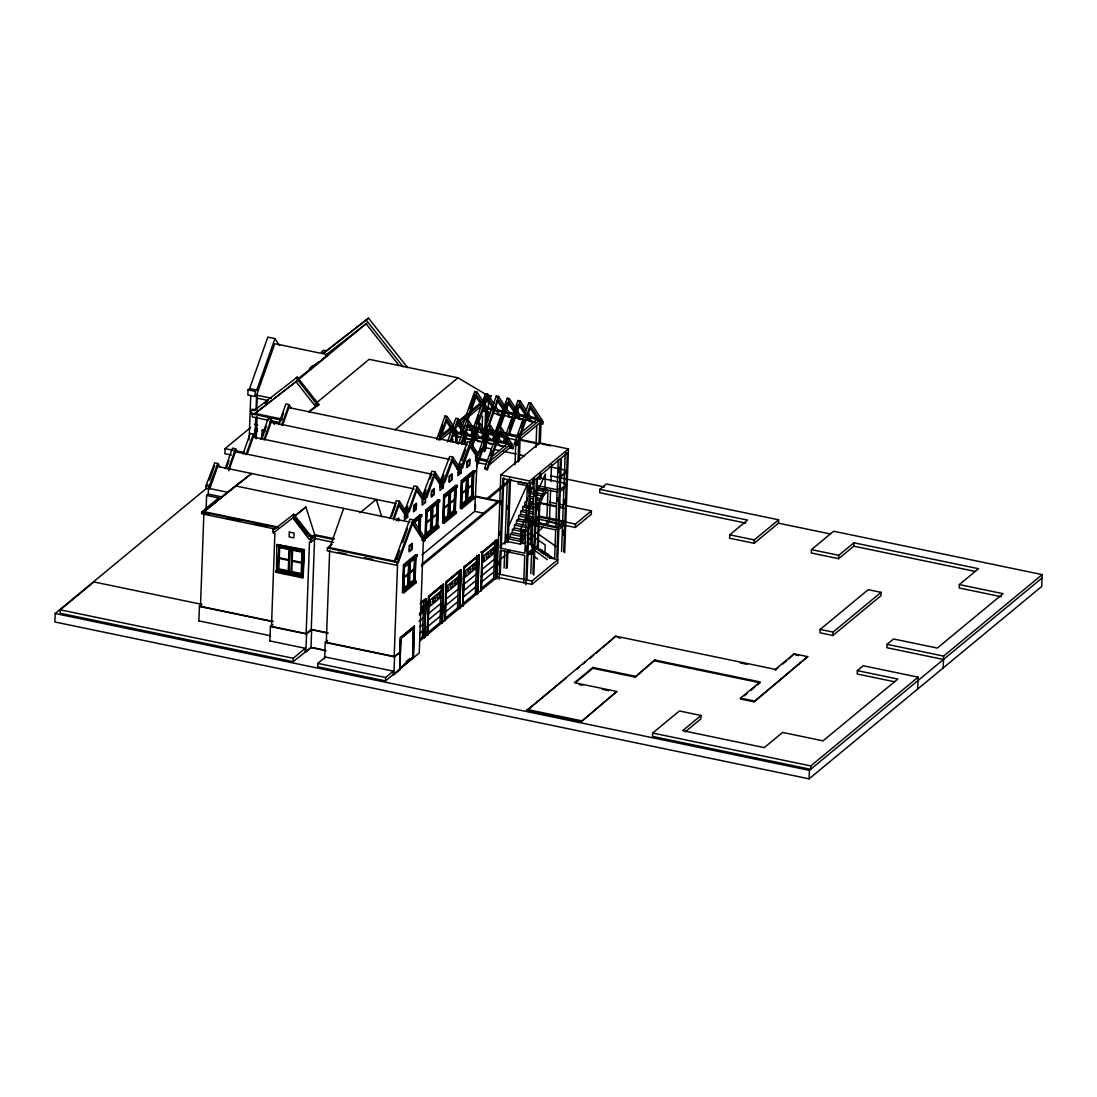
<?xml version="1.0" encoding="UTF-8"?>
<svg xmlns="http://www.w3.org/2000/svg" width="1097" height="1097" viewBox="0 0 1097 1097"><rect width="100%" height="100%" fill="white"/><g stroke="black" fill="none" stroke-linecap="round" stroke-linejoin="round"><path stroke-width="1.5" d="M206.305 488.522L55.165 613.511L54.85 621.972L809.092 778.843L1041.711 586.456L1042.15 574.609L833.679 531.25L811.451 549.624L811.327 553.011L838.615 558.688L853.768 546.169L853.891 542.782L978.524 568.699L959.313 584.591L959.189 587.978L1001.328 596.741M200.957 604.2L93.972 581.958L60.266 609.836L60.143 613.223L293.077 661.669L311.329 647.326L305.885 651.837L305.158 651.687L305.281 648.3L269.876 640.936M206.126 508.967L206.634 495.446L218.591 497.942L201.683 511.915L201.615 513.739L274.415 528.877M198.886 621.025L199.421 606.449L201.903 604.392M203.891 513.478L200.477 606.326L273.276 621.478M217.686 466.458L209.856 488.59L205.948 488.59L206.058 485.614L214.683 462.838L217.796 463.483L220.291 467.295M206.634 495.446L208.265 494.089L208.485 488.302L227.723 492.306L251.515 473.493L203.96 511.655L278.405 527.136M209.074 489.235L209.184 486.273L217.796 463.483M218.591 497.942L218.522 499.752L212.023 505.141M250.623 427.501L225.063 448.632L224.871 453.719L231.385 455.049M279.543 345.528L274.99 338.589L267.846 337.094L249.622 388.557L248.045 389.86L247.853 394.961L255.011 396.456L257.247 394.605L256.684 409.935M249.129 439.966L250.747 395.647M281.531 420.069L251.186 413.747L251.323 410.045L252.406 409.154L255.162 409.716L254.079 410.621L251.323 410.045M252.379 414.008L252.269 416.901L268.477 420.274M255.011 396.456L255.19 391.355L256.78 390.038L274.99 338.589M255.752 417.875L255.094 436.044L256.437 416.75M256.054 409.606L256.588 395.139L274.812 343.69L328.318 354.825L298.027 378.767M256.273 438.69L257.068 416.819M262.252 437.95L262.553 429.791L262.156 436.345M306.488 534.952L292.926 517.784L274.497 532.086L272.934 531.771L273.043 528.795L275.772 528.151L273.043 528.795M274.497 532.086L273.386 531.387L273.318 533.211L274.881 533.526L271.48 626.387L306.145 633.6L311.246 629.363L314.62 537.557M269.876 641.087L270.411 626.51L272.975 624.399M304.157 551.16L303.238 575.994L275.882 570.81L275.827 572.277L302.69 577.858L304.376 549.556L276.855 544.523L276.801 545.977L304.157 551.16L278.871 545.895M276.499 571.729L276.801 545.977M277.939 569.59L278.953 546.635L289.814 548.884L288.977 571.715L277.939 569.59L278.953 546.635M288.813 571.852L289.814 548.884M290.897 572.277L291.898 549.323L302.758 551.585L301.922 574.403L290.897 572.277L301.922 574.403M293.077 661.669L293.214 658.282L305.281 648.3M301.757 574.54L302.758 551.585M302.69 577.858L303.238 575.994M303.663 551.572L304.376 549.556M306.145 633.6L309.505 541.781L311.068 542.11L315.346 538.558L315.456 535.706L333.584 539.477M305.885 651.837L306.543 634.025L311.658 629.801L328.14 633.23M292.926 517.784L309.148 539.299L310.712 539.628L310.821 536.652L311.987 535.693L310.424 535.363L293.735 514.232L274.607 529.124M311.068 542.11L311.164 539.244M311.987 535.693L311.877 538.654L310.314 538.339M311.658 629.801L311 647.614L325.836 650.699M317.76 663.383L317.636 666.77L385.513 680.88L393.192 674.545L393.316 671.158L325.439 657.034L317.76 663.383L385.637 677.507L393.316 671.158M332.158 544.071L327.427 547.979L327.317 550.845L396.757 565.284L397.539 564.64L394.18 656.459L326.303 642.335L329.662 550.516M324.643 658.653L325.233 642.458L327.605 640.497M385.513 680.88L385.637 677.507M395.112 562.062L395.222 559.086L409.908 519.183L413.034 519.827L424.827 537.832L424.717 540.807L421.605 540.163M396.757 565.284L396.867 562.418M398.622 521.061L398.732 517.949L396.867 519.498M393.192 674.545L393.919 674.696L394.577 656.884L400.446 652.029L394.18 656.459M327.427 547.979L398.238 562.706L398.348 559.744L413.034 519.827M398.773 505.21L404.601 514.095L404.382 519.882L407.659 517.167L407.878 511.38M399.637 653.881L400.24 637.576L414.419 626.222L413.281 657.199M399.884 657.213L400.597 637.645L414.419 626.222M405.492 508.665L405.383 511.641L409.25 511.668L417.079 489.536L423.744 499.683L424.443 499.094L424.553 496.132L423.853 496.708L417.189 486.561L414.076 485.916L405.492 508.665L409.359 508.693L417.189 486.561M393.919 674.696L399.788 669.842L400.775 638.385L413.432 627.923L412.705 657.679M416.161 581.259L416.106 582.726L403.915 592.805L402.448 592.503L403.477 564.749L415.667 554.657L417.121 554.959L417.066 556.426L404.875 566.505L403.792 566.285L402.873 591.118L403.97 591.352L416.161 581.259L415.064 581.04L402.873 591.118M400.048 668.155L400.775 638.385M409.016 562.432L408.537 585.332L403.614 589.418L404.08 566.518L407.782 563.46M403.614 589.418L404.45 566.587L409.373 562.514M403.915 592.805L403.97 591.352M404.875 566.505L404.93 565.051L417.121 554.959M403.751 510.105L406.864 510.763L406.754 513.725L404.601 514.095M408.495 512.285L408.605 509.31M403.243 589.336L408.18 585.25L408.948 564.064M409.483 584.55L410.319 561.733L415.256 557.646L414.419 580.464L409.483 584.55L409.359 577.954M409.538 573.059L409.949 561.65L414.885 557.578L414.049 580.395L409.112 584.468M415.667 554.657L414.652 582.425L416.106 582.726M413.432 627.923L412.719 657.857M415.064 581.04L415.982 556.193L417.066 556.426M414.063 626.14L413.459 657.61L412.925 657.13L400.391 668.046M418.766 528.713L419.136 518.511M419.081 528.905L419.493 517.496L419.383 530.605M419.616 532.539L420.274 514.575L421.728 514.877L421.673 516.344L414.364 522.391M419.986 532.676L420.59 516.111L421.673 516.344M423.154 496.941L423.264 493.979L431.848 471.216L434.961 471.875L441.611 482.022L442.324 481.432L439.211 480.788M416.545 490.51L422.359 499.396L422.153 505.182L425.43 502.481L425.636 496.68L424.896 497.311L427.021 496.968L434.851 474.836L433.48 474.548L440.13 484.696L439.924 490.496L443.284 487.712L443.503 481.912L442.749 482.543L444.875 482.2L452.704 460.068L459.369 470.215L460.068 469.639L460.178 466.664L459.478 467.253L452.814 457.106L449.701 456.448L441.117 479.211L441.008 482.173M426.267 497.585L426.376 494.624L434.961 471.875M426.952 512.038L439.636 501.48L439.691 500.026L438.238 499.725L426.047 509.803L425.033 537.571L426.486 537.873L438.677 527.78L438.731 526.327L437.648 526.094L425.444 536.186L426.541 536.406L438.731 526.327M425.444 536.186L426.363 511.339L427.446 511.572L427.501 510.105L439.691 500.026M422.496 536.543L425.622 537.187L424.717 540.807L412.925 522.803L398.238 562.706M425.814 534.39L426.651 511.572L431.587 507.5L431.121 530.386L425.814 534.39L430.751 530.317L431.587 507.5M419.726 639.345L422.345 637.192L423.689 600.703M426.185 534.472L427.021 511.655L431.957 507.568M426.486 537.873L426.541 536.406M424.018 637.535L425.417 599.456L420.178 603.789M424.224 637.371L426.143 598.77L424.525 637.645L425.91 599.565L420.686 603.899M431.217 508.514L430.847 518.716L426.582 522.241M442.173 623.041L443.284 584.07L428.502 596.288L427.09 634.998L427.789 634.944L429.188 596.864L443.572 584.975L442.173 623.041L439.993 622.589L426.925 633.408M427.282 634.834L428.68 596.768L443.065 584.866L441.666 622.931M427.583 635.108L429.009 596.398L443.791 584.166M437.826 502.714L432.533 506.718L437.826 502.714L436.99 525.532L432.053 529.618L432.41 509.968M432.053 529.618L432.89 506.787M437.1 503.646L436.729 513.862L432.465 517.386M431.697 529.536L436.62 525.449L437.456 502.632M438.238 499.725L437.223 527.479L438.677 527.78M437.648 526.094L438.553 501.26L439.636 501.48M442.324 481.432L442.214 484.408L440.13 484.696L440.843 484.12M444.6 497.448L457.284 486.903L457.339 485.436L455.872 485.135L443.682 495.227L442.667 522.981L444.12 523.283L456.311 513.19L456.366 511.737L455.282 511.504L443.078 521.596L444.175 521.815L456.366 511.737M444.12 482.817L444.23 479.855L452.814 457.106M443.078 521.596L443.997 496.763L445.08 496.982L445.135 495.529L457.339 485.436M443.449 519.813L444.285 496.996L449.222 492.91L448.755 515.809L443.449 519.813L448.385 515.727L449.222 492.91M439.993 622.589L441.337 586.1M443.819 519.882L444.655 497.064L449.592 492.978M444.12 523.283L444.175 521.815M443.284 584.07L442.365 622.877M448.865 493.924L448.481 504.126L444.216 507.664M444.436 618.927L457.504 608.108L459.876 608.396L460.795 569.59L446.013 581.808L444.6 620.518L445.3 620.463L446.191 582.274L460.575 570.385L459.177 608.451M445.094 620.628L446.52 581.917L461.302 569.686M449.331 514.946L454.268 510.873L455.461 488.124L454.624 510.941L449.701 515.028L449.989 497.023M449.701 515.028L450.538 492.21L455.461 488.124M452.759 442.256L452.883 438.91M455.2 430.353L455.296 427.487M455.653 442.859L455.995 433.329L457.312 432.245L463.085 433.438M454.734 489.07L454.364 499.272L450.099 502.796M456.901 443.449L457.147 436.757M454.912 511.257L455.762 488.398M455.282 511.504L456.187 486.67L457.284 486.903M477.949 451.978L477.126 455.529L470.476 445.368L462.646 467.514L458.779 467.487L458.889 464.511L467.473 441.762L470.586 442.406L477.236 452.554L477.949 451.978L474.836 451.32M466.499 479.348L466.129 489.55L461.864 493.074L462.235 482.872L474.919 472.313L474.974 470.86L473.52 470.558L461.316 480.637L460.301 508.391L461.755 508.693L473.945 498.614L474 497.147L472.917 496.927L460.726 507.006L461.81 507.239L474 497.147M461.892 468.131L462.002 465.155L487.685 394.166L485.518 393.713L473.232 428.406M460.726 507.006L461.631 482.173L462.715 482.406L462.769 480.939L474.974 470.86M461.083 505.223L466.019 501.137L466.856 478.319L466.39 501.219L461.083 505.223L461.919 482.406L464.388 480.363M457.504 608.108L458.848 571.619M461.453 505.306L462.29 482.474L467.226 478.402M461.755 508.693L461.81 507.239M464.086 444.134L464.333 437.497M460.795 569.59L459.876 608.396M465.334 444.71L465.635 436.414M465.759 433.082L465.882 429.763M459.684 608.561L461.083 570.495L446.698 582.384M463.853 567.053L462.934 605.873L464.538 567.629L478.923 555.726L477.73 593.642L479.142 554.931L463.853 567.053L479.142 554.931M462.632 605.599L464.031 567.519L478.415 555.63L477.017 593.696M462.934 605.873L464.36 567.163M472.738 473.465L472.272 496.365L467.336 500.438L467.5 485.697M468.104 478.004L467.733 488.206L471.998 484.682L472.368 474.48M467.336 500.438L468.172 477.62L473.109 473.534M466.965 500.369L471.902 496.283L472.67 475.097M472.56 496.68L473.451 472.19M472.917 496.927L473.822 472.094M421.947 554.931L474.658 511.353L477.181 459.67L475.55 461.028L475.755 455.241L469.941 446.356M475.371 509.186L475.55 504.318M462.276 604.173L475.344 593.354L476.742 555.288M482.159 426.047L482.529 416.024M477.222 593.532L478.635 554.835M484.49 441.693L484.12 451.717L485.436 450.634L485.738 442.283M484.915 429.997L485.697 408.77L487.013 407.673L491.346 408.578M486.3 427.24L486.903 410.525L484.024 409.921L482.707 411.005M480.527 589.075L493.609 578.256L495.981 578.544L496.9 539.738L482.118 551.956L480.692 590.666L481.391 590.597L482.282 552.422L496.667 540.533L495.282 578.599M486.41 441.282L486.177 447.782L491.182 448.824M481.199 590.776L482.611 552.065L497.394 539.834M487.808 420.7L488.124 412.184M488.247 408.77L488.563 400.254M487.617 395.153L490.976 395.839L490.181 398.869M489.207 461.919L489.084 465.018L511.367 446.356L511.463 443.503L489.207 461.919L476.071 459.19M490.4 463.935L490.51 460.836M493.609 578.256L494.939 541.767M496.9 539.738L495.981 578.544M495.775 578.709L497.174 540.643L494.994 540.19M496.968 578.791L500.781 475.001L539.573 442.914L568.465 448.92L564.653 552.71M498.436 564.694L498.559 561.349M499.533 535.007L499.656 531.62M500.643 504.51L500.767 501.123M499.135 579.243L500.205 550.324L524.75 555.425L523.749 582.644M500.273 548.13L502.824 478.662L503.811 477.853L501.26 547.321L500.273 548.13L524.832 553.245L527.383 483.777L528.343 482.982M500.301 573.512L501.164 550.077M504.099 567.958L504.73 550.913M504.977 544.098L507.349 479.334M506.087 539.875L506.266 534.76M507.212 509.2L507.335 505.786M510.05 447.439L510.16 444.587L455.995 433.329M506.266 568.438L506.896 551.421M500.287 545.895L505.018 541.973L507.225 542.425L509.584 478.045M507.239 567.985L507.856 550.625M507.225 542.425L508.199 541.616L510.448 480.5M510.256 537.091L522.515 539.642L520.513 541.356L508.158 538.764L510.256 537.091L510.366 534.17L512.326 532.539L512.436 529.618L514.397 527.986L514.507 525.065L516.481 523.447L516.591 520.513L518.552 518.895L518.662 515.974L520.622 514.342L520.732 511.421L522.693 509.79L522.803 506.869L524.777 505.251L524.887 502.33L526.848 500.698L526.958 497.777M514.987 464.758L515.905 439.856L499.368 436.414M518.003 462.043L518.908 437.36L541.164 418.944L540.273 443.517M519.306 460.959L520.211 436.263L502.44 432.575M508.144 541.63L520.444 544.181L521.034 528.11L527.287 514.205M522.295 539.587L522.405 536.666M525.861 534.883L522.309 542.645L522.885 529.412L525.682 531.346M510.366 534.17L522.625 536.707L524.585 535.089L524.695 532.168L512.436 529.618M525.861 550.749L526.039 545.662M526.917 521.953L527.095 516.865M528.027 491.456L528.219 486.369M525.861 584.797L529.659 481.007L568.465 448.92M528.74 525.984L528.836 523.063L530.811 521.445L530.921 518.524L532.881 516.893L529.824 516.262M526.999 578.901L527.876 555.082M545.346 488.947L543.358 491.223L543.248 494.157L541.287 495.775L529.028 493.225L530.989 491.607L531.099 488.686L533.101 486.396M530.386 545.154L531.126 524.75L532.114 523.927L531.373 544.345M532.785 479.718L532.456 484.709L533.581 483.832L533.704 480.513M530.783 573.539L531.661 549.72M533.896 547.979L527.959 552.902L530.509 483.434L536.447 478.511L533.896 547.979L531.743 547.526L534.28 478.059M535.939 447.343L536.748 425.609M532.456 554.04L532.58 550.639M533.526 524.695L533.718 519.608M534.582 495.885L534.774 490.798M635.204 676.246L592.887 667.456L574.471 682.691L616.788 691.494L581.341 721.62L527.04 710.321L615.719 636.164L775.305 669.362L794.118 653.798L807.694 656.623L754.037 701.819L740.461 698.995L740.489 698.145L760.098 681.936L654.813 660.037L635.177 677.096L592.86 668.292L575.747 682.444M420.096 640.771L497.037 577.145L531.88 584.399L532.004 581.012L557.838 559.648L549.707 557.962M532.95 573.978L533.828 550.173L527.849 555.109M534.788 541.822L535.13 531.757L556.069 546.525M533.841 575.075L537.434 477.702L560.471 458.642L556.851 557.495M538.956 444.6L539.861 420.028L505.539 412.897M541.287 495.775L541.178 498.696L539.217 500.328L539.107 503.249L537.146 504.881L537.036 507.801L524.777 505.251M537.379 546.347L538.888 505.031M538.298 477.689L537.324 478.498L539.847 479.019L540.026 474.041M538.298 547.225L538.901 525.998M539.176 523.42L539.354 518.319L534.623 522.007M539.203 517.811L539.93 502.687L556.124 506.019M539.847 479.019L540.835 478.21L541.013 473.397M535.322 547.06L538.38 547.691L538.284 550.625L540.245 548.994L540.135 551.914L542.11 550.283L539.038 549.652M542.11 550.283L542 553.203L543.961 551.585L540.903 550.941M544.976 487.109L545.36 474.055L535.624 495.679M543.961 551.585L543.851 554.506L545.826 552.874L541.232 551.928M544.907 553.162L545.209 544.948L535.446 538.147M539.244 522.899L546.717 524.462L546.841 521.034M546.964 517.757L547.924 491.525L542.206 496.242M545.826 552.874L545.716 555.795L547.677 554.177L543.084 553.217M547.677 554.177L547.581 557.098L549.542 555.466L546.484 554.835M549.405 522.227L550.598 490.002M550.9 481.556L551.517 464.675M549.542 555.466L549.432 558.387L551.407 556.769L548.335 556.124M554.643 558.14L555.685 529.851L556.673 529.042M555.768 527.657L556.741 526.848L532.196 521.733L531.209 522.556L555.768 527.657L557.07 491.936L558.058 491.127M537.256 485.614L557.153 489.756L558.25 459.849M557.687 501.329L557.811 497.928M558.743 472.327L558.922 467.349M557.77 558.4L558.839 529.494L564.736 524.613L563.735 551.818M557.838 559.648L557.715 563.035L531.88 584.399M561.568 551.558L562.569 524.16M562.651 521.966L563.899 487.946M565.188 452.499L567.355 452.951L566.203 484.504L564.036 484.051L565.133 454.158M563.118 535.254L563.296 530.153M564.242 504.524L564.42 499.752M565.38 473.602L565.504 470.092L549.378 466.746M564.818 522.419L566.121 486.698L560.224 491.579L558.908 527.3L564.818 522.419L559.415 521.294M565.599 525.449L575.322 527.465L575.445 524.078L591.406 510.873L566.244 505.635M581.341 721.62L616.788 691.494M591.406 510.873L591.283 514.26L575.322 527.465M592.86 668.292L592.887 667.456M599.812 489.344L747.564 520.074L729.724 534.815L729.601 538.202L754.16 543.303L778.486 523.187L778.609 519.8L606.326 483.969L599.812 489.344L599.689 492.731L745.782 523.104M615.719 636.164L602.651 647.792M635.177 677.096L654.813 660.037M685.159 731.877L700.887 718.864L701.01 715.477L679.358 710.966L652.674 733.029L652.55 736.416L810.683 769.312L810.806 765.925L918.134 677.164L863.257 665.756L857.36 670.624L857.237 674.011L894.439 681.758M754.16 543.303L754.283 539.93L778.609 519.8M754.037 701.819L807.694 656.623M794.118 653.798L789.072 658.79M809.092 778.843L809.408 770.368L1042.027 577.996M820.172 629.417L820.035 632.804L832.897 635.478L880.96 595.74L881.083 592.353L868.221 589.679L820.172 629.417L833.021 632.091L881.083 592.353M832.897 635.478L833.021 632.091M838.615 558.688L838.739 555.301L853.891 542.782M959.313 584.591L1003.069 593.683L937.304 648.066L893.548 638.975L887.062 644.337L886.938 647.724L943.489 659.489M917.709 689.012L918.134 677.164M943.173 667.95L943.612 656.102L1042.15 574.609M209.541 480.033L214.573 465.8M225.173 468.693L232.454 448.138L235.567 448.796L238.063 452.595M226.188 468.501L228.985 460.603M228.286 469.338L235.567 448.796M228.738 470.736L235.457 451.758M242.944 454.007L250.226 433.452L253.338 434.097L255.834 437.909M246.057 454.652L253.338 434.097M247.072 454.46L253.229 437.059M260.798 439.239L268.079 418.684L271.192 419.328L274.524 424.402M262.375 437.456L266.283 426.39M263.924 439.883L271.192 419.328M264.925 439.691L271.082 422.29M278.569 424.539L285.851 403.984L288.964 404.628L291.459 408.441M280.695 421.179L283.492 413.281M281.682 425.183L288.964 404.628M282.697 424.992L288.854 407.604M343.676 508.391L329.772 547.664L395.907 561.417M390.148 518.003L396.305 500.602L399.431 501.26L406.082 511.408L406.864 510.763M391.725 516.221L395.633 505.155M393.275 518.648L399.431 501.26M393.713 520.033L399.322 504.222L405.972 514.37M406.137 511.01L407.81 506.279M436.606 439.678L444.984 416.024L447.151 416.476L453.308 425.869M438.814 436.222L442.667 425.334M438.773 440.13L447.151 416.476M397.018 558.277L399.802 550.42M402.572 542.562L407.577 528.439M439.883 439.787L447.041 419.575L452.43 427.803M424.457 494.747L426.143 490.002M430.051 478.936L431.738 474.192M447.439 441.926L455.817 418.272L457.984 418.725L464.141 428.132M451.841 432.259L453.5 427.597M450.168 440.802L457.984 418.725M450.716 442.036L457.86 421.824L466.856 435.536M442.31 479.979L443.997 475.234M460.809 433.425L460.164 432.451L461.288 429.297M462.399 426.143L465.197 418.259M466.307 415.105L474.686 391.464L476.852 391.903L487.411 408.029M469.612 408.55L474.576 394.563M458.272 444.175L476.852 391.903M467.377 421.44L476.742 395.002L488.426 412.842L486.259 412.39M461.001 443.051L468.817 420.974L466.65 420.521L467.281 421.495M461.535 444.285L468.693 424.073L474.096 432.3M461.768 460.534L465.677 449.468M471.641 435.687L470.997 434.714L472.121 431.56M476.043 423.25L478.799 415.475M482.653 404.587L485.395 396.812M471.861 441.433L476.811 427.432M478.21 423.689L487.562 397.265L499.258 415.091L497.092 414.639M471.833 445.3L479.65 423.223L477.483 422.784L478.114 423.757M472.368 446.548L479.526 426.322L488.522 440.048M482.474 437.936L481.83 436.963L496.351 395.962L498.518 396.415L509.077 412.527M476.029 459.725L498.518 396.415M479.389 453.006L481.035 448.344M483.791 440.569L487.644 429.681M476.523 464.909L490.469 425.485L488.302 425.033L488.947 426.006L498.395 399.514L503.797 407.741M476.592 467.459L490.359 428.584L499.354 442.297M493.307 440.185L492.663 439.211L507.184 398.211L509.351 398.664L519.909 414.789M496.05 432.41L506.512 402.873M514.63 409.99L509.227 401.763L499.875 428.2L499.135 427.282L501.302 427.734L513.629 446.534L512.875 448.659L501.192 430.833L487.425 469.708L485.258 469.255L484.627 468.282L509.351 398.664M490.222 455.269L491.867 450.593M496.818 436.606L498.477 431.944M487.425 469.708L486.794 468.734L501.302 427.734M504.126 442.448L503.496 441.474L518.003 400.474L520.17 400.912L526.341 410.319M509.09 428.447L512.943 417.559M514.589 412.897L517.345 405.122M507.335 437.182L520.17 400.912M507.952 438.224L506.293 442.886L503.496 441.474M509.049 435.111L520.06 404.011L531.743 421.851L529.577 421.399L518.799 404.944M542.576 424.1L530.893 406.274L517.126 445.149L514.959 444.696L514.328 443.723L528.836 402.722L531.003 403.175L543.33 421.975L542.576 424.1L540.41 423.648M514.959 444.696L516.07 441.584M521.02 427.583L523.776 419.808M517.126 445.149L516.495 444.175L531.003 403.175M539.916 503.262L555.973 506.636M527.534 483.846L508.939 525.573M529.371 509.584L533.54 500.314M527.945 530.276L533.485 518.003M535.555 513.41L546.621 488.851M520.444 544.181L522.309 542.645M326.426 350.779L323.684 350.204L321.394 352.096L324.136 352.672L368.523 318.157L407.59 367.66M251.186 413.747L252.269 412.856M265.09 403.49L267.627 401.392M297.246 377.107L296.163 377.999L317.883 405.52L318.966 404.628L297.246 377.107L254.079 410.621M324.136 352.672L368.523 318.157M255.025 413.432L253.942 414.323L297.068 380.851L254.984 413.459L282.203 419.123M310.396 367.632L312.878 365.589M298.411 379.74L367.056 322.971M254.518 430.545L257.109 428.406M254.669 431.903L257.26 429.777M254.614 433.37L257.205 431.231M205.948 488.59L206.743 487.932M314.359 401.049L315.442 400.158M296.025 381.715L314.222 404.766L315.264 403.902L316.594 405.602L308.71 411.718M316.608 402.777L369.154 359.322L457.984 377.807L488.714 396.099M309.162 411.828L318.966 404.628M203.96 511.655L235.649 485.793M206.826 509.433L209.417 507.28M395.208 429.722L457.984 377.807M293.735 514.232L292.57 515.192L309.258 536.323L310.821 536.652M294.86 516.18L305.898 507.047L314.729 534.692L334.366 538.778M291.898 549.323L302.594 551.722M309.258 536.323L310.424 535.363M311.425 537.42L314.729 534.692M310.712 539.628L315.456 535.706M440.583 435.907L450.99 427.295M458.793 420.85L467.898 413.322M470.503 411.169L484.805 399.335M439.678 438.265L452.828 427.391M459.41 421.947L481.761 403.463M488.343 398.019L490.976 395.839M440.747 439.746L452.458 430.065M455.049 427.912L482.378 405.328M484.97 403.175L488.878 399.952M453.006 435.578L454.323 434.494L457.202 435.084L455.899 436.167M360.022 512.848L376.257 499.423L381.838 516.934M455.036 434.631L453.733 435.728L460.85 437.209M484.737 410.072L483.434 411.156L490.551 412.637M485.601 411.608L486.903 410.525M458.779 467.487L459.52 466.856M396.223 520.705L398.389 518.908M458.697 469.351L457.778 475.728L461.055 473.013L461.261 467.226L460.521 467.843M475.412 456.681L478.031 454.515M412.952 520.636L420.274 514.575M413.199 521.939L421.728 514.877M491.552 456.983L507.267 443.983M517.331 435.674L536.968 419.424M415.708 520.156L420.59 516.111M430.01 508.322L433.672 505.292M445.217 495.748L452.526 489.701M468.954 476.125L471.395 474.11M415.79 520.554L419.493 517.496M452.636 490.085L450.538 492.21M471.504 474.48L468.172 477.62M414.927 521.651L419.863 517.565M541.068 421.783L518.785 440.459M426.555 522.981L430.819 519.457L430.435 529.851L426.171 533.375M432.437 518.127L436.702 514.603L436.318 524.983L432.053 528.521M444.189 508.405L448.454 504.881L448.083 515.261L443.819 518.785M450.072 503.537L454.336 500.013L453.952 510.407L449.688 513.931M424.827 537.832L425.622 537.187M403.792 566.285L407.44 563.255M487.013 498.518L507.637 481.473M404.382 566.984L408.646 563.447L408.276 573.662L404.011 577.187M410.264 562.117L414.529 558.592L414.159 568.795L409.894 572.319M488.467 498.82L511.668 479.636M403.984 577.927L408.249 574.403L407.865 584.783L403.6 588.321M409.867 573.059L414.131 569.535L413.747 579.929L409.483 583.453M421.865 564.16L497.723 501.425L475.193 496.735M421.344 566.079L499.821 501.178L475.837 496.201M567.355 452.951L561.458 457.833L560.306 489.385L566.203 484.504M402.448 592.503L406.109 589.473M560.896 475.906L560.773 476.605L566.696 470.997M560.786 476.235L566.683 471.353M560.773 476.605L566.669 471.724M557.153 489.756L558.14 488.933M564.036 484.051L565.024 483.242L540.835 478.21M420.713 602.733L425.636 598.66M421.207 602.843L426.143 598.77M497.174 540.643L482.79 552.531L480.609 552.079M420.891 607.628L423.511 605.462M428.077 601.677L441.159 590.858M445.588 587.197L458.669 576.378M463.441 572.442L476.509 561.623M481.693 557.345L494.774 546.525M420.521 609.685L422.304 608.204L422.194 611.015L419.534 613.223M428.008 603.487L430.682 601.279L430.573 604.09L428.79 605.558M445.519 589.007L448.193 586.799L448.083 589.61L446.301 591.077M463.359 574.252L466.033 572.044L465.937 574.855L463.263 577.063M482.502 558.428L484.284 556.947L484.188 559.758L482.406 561.225M419.356 615.047L423.277 611.811M427.844 608.026L440.925 597.207M445.355 593.546L458.436 582.726M463.208 578.791L476.276 567.972M482.762 562.61L494.541 552.874M419.123 621.396L423.044 618.146M428.927 613.292L440.692 603.556M446.438 598.811L458.203 589.075M462.975 585.126L476.043 574.321M482.529 568.959L494.308 559.223M400.926 638.619L413.788 628.005M501.302 558.592L505.168 555.384M507.76 553.245L510.338 551.105M420.192 626.661L422.811 624.495M427.391 620.71L440.459 609.905M444.888 606.23L457.97 595.424M464.045 590.392L475.81 580.656M480.993 576.378L494.075 565.572M523.118 543.824L525.71 541.685M538.723 530.921L543.289 527.136M546.717 524.462L549.419 522.076L560.745 524.435M534.39 534.829L528.452 539.669M419.959 633.01L422.578 630.844M427.158 627.059L440.226 616.24M444.669 612.579L457.737 601.759M462.509 597.824L475.577 587.005M480.76 582.726L493.842 571.907M531.743 547.526L532.703 546.731M559.113 524.887L563.625 521.157L539.436 516.125L535.953 518.854M534.554 548.034L536.529 546.402L536.419 549.323L538.38 547.691M406.137 661.601L409.839 658.543M399.459 668.635L413.473 657.24M413.459 657.61L399.651 668.676M394.358 673.572L419.219 653.003L423.346 540.519L411.553 522.515M527.04 710.321L566.148 677.973M576.583 669.362L579.189 667.195M583.097 663.959L585.702 661.806M589.61 658.57L593.532 655.334M596.137 653.181L600.045 649.945M701.01 715.477L682.663 730.657L764.252 747.619L782.614 732.439L823.052 740.845L897.799 679.043L857.36 670.624M744.383 695.745L746.988 693.592M750.91 690.342L754.832 687.106M757.451 684.939L760.056 682.787L654.772 660.888M775.277 670.198L777.787 668.128M782.792 663.973L786.563 660.86M294.27 516.248L305.898 507.047M325.315 355.359L366.096 323.766L398.828 365.232M238.296 483.736L242.259 480.664M244.905 478.607L247.552 476.564M227.723 492.306L221.786 496.9L208.265 494.089M309.395 368.715L318.857 361.763M321.558 359.789L325.617 356.799M254.449 424.32L257.699 424.992M225.063 448.632L233.195 450.291M236.445 450.963L244.576 452.622M497.846 409.935L503.619 411.128M508.679 412.184L514.452 413.391M519.512 414.433L525.285 415.64M530.331 416.695L537.557 418.19M485.697 408.77L502.234 412.198M493.869 413.336L535.213 421.934M507.911 416.887L510.078 417.34L505.594 410.484M471.024 426.034L474.329 426.733M482.598 428.447L485.902 429.133M492.526 430.504L495.83 431.203M464.744 426.089L469.667 427.117M472.958 427.803L479.512 429.16M482.803 429.846L486.081 430.531M489.358 431.217L502.495 433.946M505.772 434.618L518.908 437.36M518.95 439.198L537.242 442.996M542.233 444.038L550.543 445.766M490.044 433.863L493.389 434.563M500.054 435.948L503.4 436.633M520.074 440.103L536.762 443.572M466.294 429.53L472.903 430.915M476.208 431.601L482.831 432.972M487.781 434.001L494.404 435.386M249.622 388.557L256.78 390.038M460.164 432.451L462.331 432.904M470.997 434.714L473.164 435.166M481.83 436.963L483.996 437.415M492.663 439.211L494.829 439.664M514.328 443.723L516.495 444.175M468.145 434.494L473.918 435.701M478.978 436.743L484.751 437.95M489.81 439.006L495.583 440.199M500.63 441.255L507.856 442.749M248.045 389.86L255.19 391.355M314.222 404.766L317.883 405.52M509.2 445.903L511.367 446.356M464.168 437.895L505.511 446.493M256.588 395.139L271.453 398.238M456.558 436.949L458.724 437.401L454.227 430.545M469.557 439.65L467.391 439.198L464.689 435.084M480.376 441.899L478.21 441.46L475.522 437.333M491.209 444.162L489.043 443.709L486.355 439.595M502.042 446.41L499.875 445.958L489.097 429.503M512.875 448.659L510.708 448.207L499.93 431.752M256.479 398.033L268.038 400.446M494.514 449.509L499.519 450.552M502.865 451.251L516.207 454.021M519.539 454.72L524.544 455.762M289.06 407.645L467.432 444.738M477.839 454.94L475.755 455.241L477.126 455.529M476.043 457.819L487.63 460.233M550.9 475.851L604.516 486.999M778.486 523.187L830.21 533.937M477.606 462.632L485.806 464.333M271.727 420.946L279.831 422.633M269.711 422.016L449.674 459.437M484.627 468.282L486.794 468.734M459.629 463.894L462.756 464.538M853.768 546.169L975.082 571.4M458.889 464.511L462.002 465.155M500.781 475.001L529.659 481.007M458.409 466.623L462.646 467.514M456.955 468.981L460.068 469.639M517.633 481.528L527.314 483.544M502.824 478.662L527.383 483.777M459.369 470.215L457.984 469.941L451.333 459.78M261.895 430.339L265.049 430.984M517.88 483.791L530.358 486.382M537.434 487.85L557.07 491.936M537.667 488.014L545.332 489.605M457.723 472.327L461.055 473.013L458.299 469.53M531.099 488.686L534.17 489.317M537.228 489.961L543.358 491.223M811.451 549.624L838.739 555.301M530.989 491.607L543.248 494.157M729.724 534.815L754.283 539.93M253.517 437.127L431.807 474.206M461.316 480.637L462.769 480.939M528.919 496.146L533.512 497.106M536.584 497.75L541.178 498.696M441.872 478.58L444.984 479.238M441.117 479.211L444.23 479.855M549.46 502.138L556.165 503.537M559.525 504.236L562.884 504.935M530.016 498.408L533.087 499.053M536.145 499.683L539.217 500.328M559.347 506.691L562.569 507.363M559.196 507.308L564.036 508.309M529.906 501.343L532.977 501.973M536.035 502.604L539.107 503.249M529.481 503.276L537.146 504.881M439.952 487.013L443.284 487.712L440.528 484.216M522.803 506.869L533.54 509.104M522.693 509.79L533.43 512.025M234.086 451.47L414.049 488.892M443.682 495.227L445.135 495.529M520.732 511.421L526.862 512.697M529.933 513.341L532.991 513.972M549.542 518.689L556.014 520.033M559.251 520.705L575.445 524.078M535.926 516.413L556.193 520.622M424.004 493.348L427.131 494.007M423.264 493.979L426.376 494.624M520.622 514.342L526.752 515.617M538.38 519.128L556.11 522.816M518.662 515.974L530.921 518.524M423.895 496.324L427.021 496.968M424.443 499.094L422.359 499.396L423.744 499.683M518.552 518.895L530.811 521.445M474.658 511.353L484.312 513.355M516.591 520.513L525.778 522.433M422.098 501.782L425.43 502.481M531.126 524.75L555.685 529.851M516.481 523.447L525.669 525.353M514.507 525.065L526.766 527.616M454.857 512.889L456.311 513.19M216.315 466.17L396.195 503.578M426.047 509.803L427.501 510.105M514.397 527.986L526.656 530.537M406.233 508.048L409.359 508.693M512.326 532.539L524.585 535.089M404.327 516.481L407.659 517.167L404.903 513.684M522.186 542.508L525.6 543.221M528.576 543.838L533.032 544.77M236.28 486.081L409.798 522.145M206.853 484.97L209.966 485.614M206.058 485.614L209.184 486.273M550.2 557.427L553.258 558.058M528.192 553.478L531.497 554.177M887.062 644.337L943.612 656.102M201.683 511.915L277.802 527.739M497.16 573.758L532.004 581.012M205.55 513.821L208.855 514.507M227.079 518.305L240.339 521.061M253.585 523.817L266.845 526.574M315.346 538.558L333.488 542.343M396.017 558.442L399.13 559.086M395.222 559.086L398.348 559.744M403.477 564.749L404.93 565.051M337.945 552.244L346.213 553.958M364.437 557.756L372.706 559.47M276.855 544.523L303.718 550.104M278.775 546.772L289.649 549.035M795.599 654.95L798.616 655.581M475.344 593.354L477.73 593.642M617.35 637.357L620.669 638.056M740.365 662.945L747.016 664.329M460.959 605.242L463.14 605.695M278.117 569.453L288.977 571.715M275.882 570.81L302.745 576.405M282.807 573.045L285.974 573.704M293.873 575.349L303.362 577.324M740.489 698.145L754.064 700.969M425.609 634.491L427.789 634.944M422.345 637.192L424.717 637.467M579.312 684.555L582.576 685.227M602.102 689.286L608.616 690.644M311.246 629.363L327.619 632.777M199.421 606.449L272.221 621.588M270.411 626.51L306.543 634.025M325.233 642.458L394.577 656.884M198.886 620.875L270.027 635.67M312.919 647.655L325.631 650.302M399.061 669.691L399.788 669.842M60.266 609.836L293.214 658.282M652.674 733.029L810.806 765.925M527.081 709.471L581.383 720.77M55.165 613.511L809.408 770.368M528.466 533.293L532.648 536.214M533.965 549.912L547.266 559.648M533.677 556.124L537.667 559.045M366.233 320.063L403.189 366.878M528.836 402.722L529.481 403.696M529.632 407.193L538.613 420.905M528.096 413.007L530.742 417.038M518.003 400.474L518.648 401.447M507.184 398.211L507.815 399.185M516.426 412.733L520.91 419.589L518.744 419.15L507.966 402.681M496.351 395.962L496.982 396.936M497.133 400.432L504.318 411.402M487.685 394.166L493.842 403.559M495.597 406.247L498.244 410.278M485.518 393.713L486.149 394.687M486.3 398.184L493.485 409.154M474.686 391.464L475.316 392.438M475.467 395.935L480.856 404.162M483.558 408.276L485.354 411.018M490.469 425.485L501.041 441.597M479.65 423.223L490.208 439.349M478.265 427.254L484.559 436.853M468.817 420.974L479.375 437.1M475.892 435.043L477.689 437.785M467.432 424.992L473.726 434.59M465.896 430.806L468.542 434.837M456.599 422.743L462.893 432.341M455.077 428.557L457.71 432.588M444.984 416.024L445.615 416.997M445.766 420.494L451.347 428.996M453.184 431.82L455.653 435.578M434.851 474.836L441.501 484.984M279.255 558.469L278.871 568.863L288.264 570.81L288.648 560.43L279.255 558.469M279.653 547.526L279.282 557.729L288.676 559.689L289.046 549.474L279.653 547.526M289.334 532.1L289.155 536.913L293.914 537.914L294.092 533.087L289.334 532.1M292.2 561.17L291.829 571.551L301.222 573.512L301.593 563.118L292.2 561.17M292.611 550.214L292.227 560.416L301.62 562.377L302.004 552.175L292.611 550.214M409.346 545.634L409.126 551.86L411.91 549.542L412.143 543.317L409.346 545.634M409.661 546.004L409.483 550.831L411.649 549.035L411.828 544.222L409.661 546.004M413.706 505.566L413.473 511.792L416.27 509.488L416.503 503.262L413.706 505.566M413.994 506.005L413.816 510.832L415.982 509.035L416.161 504.222L413.994 506.005M431.478 490.88L431.244 497.092L434.042 494.788L434.261 488.563L431.478 490.88M431.765 491.319L431.587 496.132L433.754 494.349L433.932 489.523L431.765 491.319M432.767 599.552L432.671 602.363L435.344 600.141L435.44 597.344L432.767 599.552M437.278 595.822L437.182 598.619L439.856 596.411L439.952 593.614L437.278 595.822M449.331 476.112L449.098 482.323L451.895 480.02L452.129 473.794L449.331 476.112M449.619 476.551L449.441 481.364L451.607 479.581L451.786 474.754L449.619 476.551M450.277 585.071L450.181 587.882L452.855 585.661L452.951 582.864L450.277 585.071M454.789 581.341L454.693 584.139L457.367 581.931L457.463 579.134L454.789 581.341M461.837 493.815L461.453 504.209L465.718 500.685L466.102 490.29L461.837 493.815M467.103 461.412L466.869 467.637L469.667 465.32L469.886 459.108L467.103 461.412M467.391 461.851L467.212 466.678L469.379 464.881L469.557 460.068L467.391 461.851M467.706 488.96L467.322 499.341L471.587 495.817L471.971 485.423L467.706 488.96M468.117 570.317L468.021 573.114L470.695 570.906L470.791 568.109L468.117 570.317M472.629 566.587L472.533 569.384L475.207 567.176L475.303 564.379L472.629 566.587M486.382 555.219L486.273 558.03L488.947 555.809L489.056 553.011L486.382 555.219M490.894 551.489L490.784 554.287L493.458 552.079L493.568 549.282L490.894 551.489M545.127 474.137L545.127 474.137"/></g></svg>
